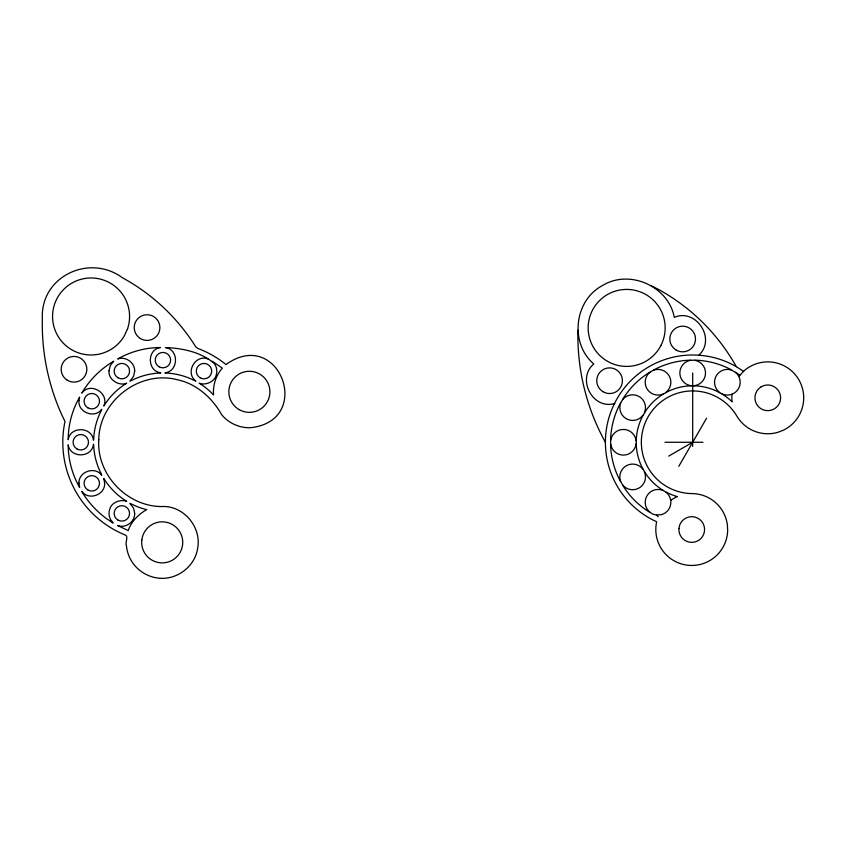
<?xml version="1.0" encoding="UTF-8"?>
<svg xmlns="http://www.w3.org/2000/svg" width="846" height="846" viewBox="0 0 846 846"><rect width="100%" height="100%" fill="white"/><g stroke="black" fill="none" stroke-linecap="round" stroke-linejoin="round"><path stroke-width="1.27" d="M739.954 375.106L729.971 369.078A82.147 82.147 0 0 0 696.977 360.237L688.38 360.237A82.147 82.147 0 0 0 655.386 369.078L647.941 373.372A82.147 82.147 0 0 0 623.788 397.525L619.494 404.97A82.147 82.147 0 0 0 610.653 437.964L610.653 446.561A82.147 82.147 0 0 0 619.494 479.555L623.788 487A82.147 82.147 0 0 0 647.941 511.153L652.203 513.723A12.838 12.838 0 0 0 656.02 514.96L661.35 514.685A12.838 12.838 0 0 0 665.569 491.907L661.932 489.623A56.471 56.471 0 0 1 645.329 473.02L642.368 467.901A56.471 56.471 0 0 1 636.287 445.218L636.287 439.307A56.471 56.471 0 0 1 642.368 416.634L645.329 411.505A56.471 56.471 0 0 1 661.932 394.902L667.05 391.952A56.471 56.471 0 0 1 689.723 385.871L695.634 385.871A56.471 56.471 0 0 1 718.317 391.952L723.436 394.902A56.471 56.471 0 0 1 730.468 400.295L732.076 401.829L731.959 400.644A35.934 35.934 0 0 1 731.959 395.008L731.938 394.225M678.82 466.273L706.547 418.252M698.807 355.225C716.53 339.119 696.089 307.807 674.273 317.387C668.615 286.265 629.424 268.88 602.542 285.525C574.233 300.256 569.432 343.36 593.807 363.949C576.359 378.532 592.517 410.173 614.82 403.51M722.114 393.972A12.838 12.838 0 0 0 739.066 377.02L738.77 376.417L744.438 370.495A35.934 35.934 0 0 1 797.915 378.247A35.934 35.934 0 0 1 783.248 430.254L777.982 432.274A35.934 35.934 0 0 1 737.141 416.602A51.331 51.331 0 0 0 648.226 416.602A51.331 51.331 0 0 0 692.684 493.599A35.934 35.934 0 0 1 727.37 524.827L727.666 530.463A35.934 35.934 0 0 1 687.988 565.255A35.934 35.934 0 0 1 656.411 522.976L656.665 521.749L653.059 520.036A87.275 87.275 0 0 1 612.948 406.767L614.915 402.643A87.275 87.275 0 0 1 697.252 355.109L701.81 355.468A87.275 87.275 0 0 1 736.327 366.678L743.518 371.331M668.668 456.131L692.684 442.268M670.709 500.282L671.386 499.912A35.934 35.934 0 0 1 676.271 497.088L677.36 496.602L675.235 495.968A56.471 56.471 0 0 1 667.05 492.584L665.569 491.907M664.956 442.268L702.952 442.268M212.06 361.157L222.35 368.116C215.963 375.391 212.674 385.342 213.583 394.987L211.923 393.263A69.298 69.298 0 0 0 199.127 383.175C204.869 385.734 215.096 382.106 216.417 374.292C217.348 370.707 216.618 366.741 214.461 363.727C201.517 352.116 182.398 348.171 165.414 347.537C179.13 349.461 178.696 371.426 164.928 372.8L165.636 373.012A69.298 69.298 0 0 1 194.379 380.52L195.912 381.102C184.661 373.023 195.278 353.787 208.105 358.979M651.304 285.832L658.093 289.226A198.747 198.747 0 0 1 736.327 366.678M656.549 515.034L658.156 516.779M692.684 372.959L692.684 446.371M649.95 512.264A12.838 12.838 0 0 1 663.253 490.564M605.398 442.268A220.097 220.097 0 0 1 577.945 330.162M719.798 392.629A12.838 12.838 0 0 1 731.938 370.262M735.417 372.272A12.838 12.838 0 0 1 738.77 376.417M644.388 471.698A12.838 12.838 0 0 1 622.688 484.991M620.678 481.522A12.838 12.838 0 0 1 643.045 469.371M636.139 443.611A12.838 12.838 0 0 1 610.696 444.277M610.696 440.258A12.838 12.838 0 0 1 636.139 440.925M653.429 370.262A12.838 12.838 0 0 1 665.569 392.629M663.253 393.972A12.838 12.838 0 0 1 649.95 372.272M694.693 360.28A12.838 12.838 0 0 1 694.027 385.723M691.341 385.723A12.838 12.838 0 0 1 690.674 360.28M622.688 399.534A12.838 12.838 0 0 1 644.388 412.827M643.045 415.153A12.838 12.838 0 0 1 620.678 403.013M78.953 483.003L79.63 487.455C72.227 474.606 68.198 459.579 68.188 444.774C70.112 458.479 92.077 458.056 93.451 444.277L93.663 444.985A69.298 69.298 0 0 0 101.171 473.728L101.753 475.262C95.027 465.945 78.615 471.518 78.953 483.003M104.618 483.161C105.422 494.868 88.671 500.927 81.808 491.41C88.037 502.313 96.994 511.65 107.093 519.106C111.164 521.252 116.145 526.424 110.815 519.962C108.912 516.79 108.489 512.771 109.694 509.271C111.513 501.985 121.295 498.981 126.71 501.35A69.298 69.298 0 0 1 103.825 478.476L104.618 483.161M109.018 370.791C108.045 380.171 119.751 386.453 126.71 383.175A69.298 69.298 0 0 0 103.825 406.059C109.578 393.126 90.268 381.535 81.808 393.115C89.443 380.034 100.685 368.793 113.766 361.157L110.34 365.451L109.018 370.791M134.683 370.96L133.573 376.354L129.924 381.102L131.447 380.52A69.298 69.298 0 0 1 160.19 373.012L160.909 372.8C147.13 371.426 146.696 349.461 160.412 347.537C145.597 347.547 130.57 351.576 117.721 358.979C125.568 355.986 134.884 362.574 134.683 370.96M98.792 439.751C96.412 475.441 128.603 508.118 164.325 506.49C185.179 507.05 201.803 528.369 197.583 548.673C194.739 567.148 175.735 580.959 157.282 577.955C146.083 576.443 135.783 569.316 130.517 559.301C128.306 555.145 126.911 550.566 126.445 545.882C124.753 542.328 129.332 535.782 124.605 534.757A100.114 100.114 0 0 1 64.73 422.736L64.983 421.572L61.155 413.408A220.097 220.097 0 0 1 42.353 318.731C40.153 276.536 89.295 253.271 122.501 277.795A198.747 198.747 0 0 1 195.563 346.532L197.562 348.341A100.114 100.114 0 0 1 224.888 363.653L225.977 364.541C279.275 326.196 314.532 421.033 250.31 427.727C239.471 428.076 228.632 423.159 221.737 414.783C212.304 398.106 197.012 384.063 177.893 379.875C140.267 369.512 99.035 400.718 98.792 439.751M78.964 400.528C77.663 412.436 94.752 418.992 101.753 409.274L101.171 410.807A69.298 69.298 0 0 0 93.663 439.539L93.451 440.258C92.077 426.479 70.112 426.046 68.188 439.761C68.198 424.956 72.227 409.919 79.63 397.07L78.964 400.528M134.683 513.564C134.884 521.961 125.568 528.549 117.721 525.556L128.254 530.59C130.95 521.411 139.717 513.395 146.739 509.652A69.298 69.298 0 0 1 131.447 504.015L129.924 503.423L133.573 508.182L134.683 513.564M141.821 539.949L141.737 540.753A20.537 20.537 0 0 0 170.807 561.004A20.537 20.537 0 0 0 174.276 525.747A20.537 20.537 0 0 0 141.821 539.949M679.031 528.475L678.926 528.845A12.838 12.838 0 0 0 697.368 541.059A12.838 12.838 0 0 0 699.103 519.01A12.838 12.838 0 0 0 678.978 528.179L679.031 528.475M127.609 328.608L124.288 335.936A38.504 38.504 0 0 1 92.849 354.939L90.829 354.982A38.504 38.504 0 0 1 68.251 347.495L66.654 346.257A38.504 38.504 0 0 1 72.026 283.019A38.504 38.504 0 0 1 129.131 310.694L129.385 312.692A38.504 38.504 0 0 1 127.609 328.608M660.853 345.602L659.88 347.368A38.504 38.504 0 0 1 628.441 366.371L626.421 366.413A38.504 38.504 0 0 1 603.843 358.916L602.246 357.678A38.504 38.504 0 0 1 607.618 294.45A38.504 38.504 0 0 1 664.723 322.125L664.977 324.124A38.504 38.504 0 0 1 660.853 345.602M761.072 386.876L759.962 387.637A12.838 12.838 0 0 0 762.458 409.496A12.838 12.838 0 0 0 780.583 397.038A12.838 12.838 0 0 0 761.072 386.876M602.891 391.645A12.827 12.827 0 0 0 622.423 381.049A12.827 12.827 0 0 0 603.473 369.438A12.827 12.827 0 0 0 602.891 391.645M675.954 349.948A12.827 12.827 0 0 0 695.486 339.352A12.827 12.827 0 0 0 676.536 327.74A12.827 12.827 0 0 0 675.954 349.948M67.299 380.224A12.827 12.827 0 0 0 86.831 369.617A12.827 12.827 0 0 0 67.881 358.006A12.827 12.827 0 0 0 67.299 380.224M117.911 520.015A7.699 7.699 0 0 0 129.544 513.501A7.699 7.699 0 0 0 118.08 506.68A7.699 7.699 0 0 0 117.911 520.015M159.069 366.794A7.699 7.699 0 0 0 170.617 360.132A7.699 7.699 0 0 0 159.069 353.459A7.699 7.699 0 0 0 159.069 366.794M140.362 338.516A12.827 12.827 0 0 0 159.894 327.92A12.827 12.827 0 0 0 140.944 316.309A12.827 12.827 0 0 0 140.362 338.516M200.047 377.75A7.699 7.699 0 0 0 211.68 371.235A7.699 7.699 0 0 0 200.227 364.415A7.699 7.699 0 0 0 200.047 377.75M76.923 448.93A7.699 7.699 0 0 0 88.481 442.268A7.699 7.699 0 0 0 76.923 435.595A7.699 7.699 0 0 0 76.923 448.93M239.101 409.591A20.537 20.537 0 0 0 269.906 391.804A20.537 20.537 0 0 0 239.101 374.027A20.537 20.537 0 0 0 239.101 409.591M87.762 489.897A7.699 7.699 0 0 0 99.479 483.531A7.699 7.699 0 0 0 88.111 476.573A7.699 7.699 0 0 0 87.762 489.897M117.827 377.697A7.699 7.699 0 0 0 129.544 371.331A7.699 7.699 0 0 0 118.176 364.362A7.699 7.699 0 0 0 117.827 377.697M87.847 407.814A7.699 7.699 0 0 0 99.479 401.3A7.699 7.699 0 0 0 88.016 394.479A7.699 7.699 0 0 0 87.847 407.814"/></g></svg>
